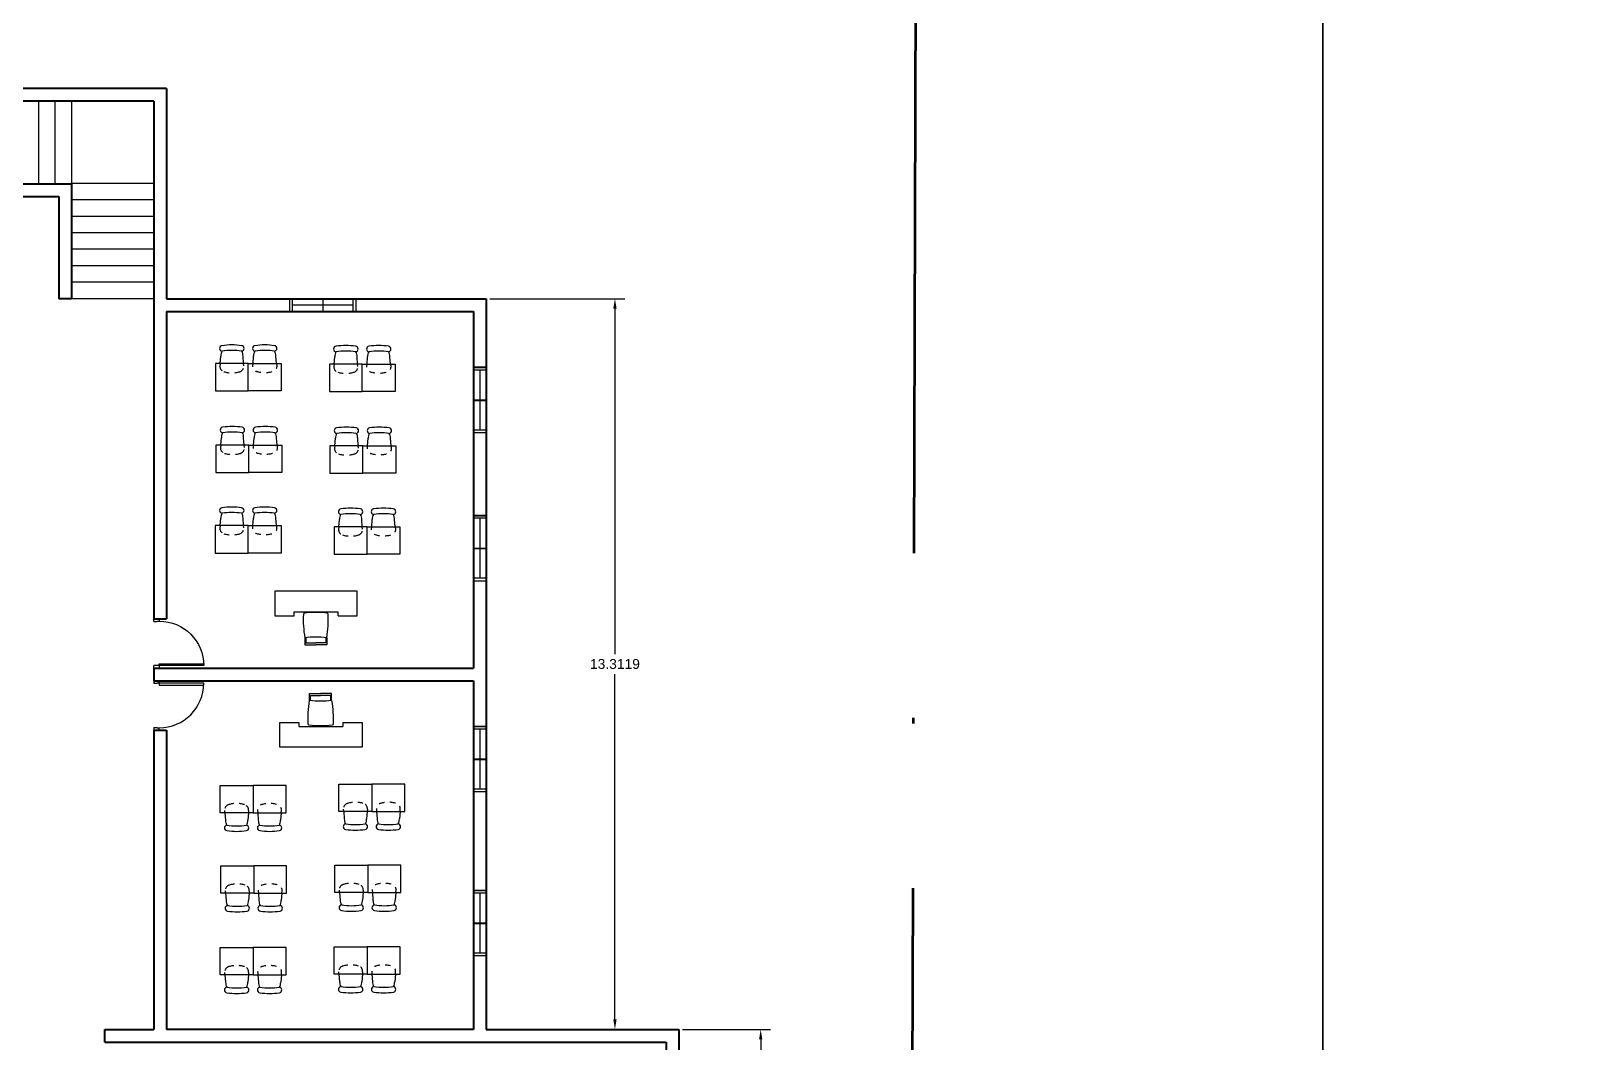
# Model space of a CAD drawing. Header units: metres. Extents: x -353 to 1688, y -477 to 135.
# Drawn here: x -302.17 to -274.03, y -426.78 to -408.36 of the extents above; entities that cross this region are included whole.
import ezdxf

# ---------------------------------------------------------------- set-up
doc = ezdxf.new("R2010")
doc.units = ezdxf.units.M
doc.header["$MEASUREMENT"] = 0
doc.linetypes.add('ACAD_ISO04W100', pattern=[30, 24, -3, 0, -3])
doc.linetypes.add('HIDDEN2', pattern=[0.1875, 0.125, -0.0625])
for name, color, linetype, lineweight in [('DIMENSION', 240, 'Continuous', 40), ('SITE BOUNDARY', 6, 'ACAD_ISO04W100', 60), ('WALL', 2, 'Continuous', 40)]:
    doc.layers.add(name, color=color, linetype=linetype, lineweight=lineweight)
doc.layers.add('FURNITURE', color=130, linetype='Continuous', plot=False)
doc.layers.add('STAIR', color=231, linetype='Continuous', plot=False)
doc.layers.add('WINDOW', color=10, linetype='Continuous')
doc.styles.get("Standard").update_dxf_attribs({"font": 'arial.ttf'})
doc.dimstyles.new('Annotative', dxfattribs={"dimscale": 0, "dimtxt": 0.18, "dimasz": 0.18, "dimexe": 0.18, "dimexo": 0.0625, "dimgap": 0.09, "dimtad": 0, "dimtih": 1, "dimtoh": 1, "dimdec": 4, "dimzin": 0, "dimdsep": 46, "dimtxsty": 'Standard', "dimcen": 0.09, "dimadec": 0, "dimazin": 0, "dimtfac": 1, "dimtdec": 4, "dimtofl": 0, "dimtmove": 0, "dimatfit": 3, "dimfxl": 1, "dimtolj": 1, "dimtzin": 0, "dimarcsym": 0})

# ---------------------------------------------------------------- blocks, each defined once
blk = doc.blocks.new('*D423')
at = {"layer": 'Defpoints', "color": 0, "transparency": 16777216}
for p in [(-290.362, -426.549), (-290.362, -443.469), (-288.872, -443.469)]:
    blk.add_point(p, dxfattribs=at)
at = {"layer": 'DIMENSION', "color": 0, "lineweight": -2, "transparency": 16777216}
for p, q in [((-290.299, -426.549), (-288.692, -426.549)), ((-288.872, -426.729), (-288.872, -434.827)), ((-288.872, -443.289), (-288.872, -435.191)), ((-290.299, -443.469), (-288.692, -443.469))]:
    blk.add_line(p, q, dxfattribs=at)
at = {"layer": 'DIMENSION', "color": 0, "transparency": 16777216}
for points in [[(-288.902, -426.729), (-288.842, -426.729), (-288.872, -426.549)], [(-288.902, -443.289), (-288.842, -443.289), (-288.872, -443.469)]]:
    blk.add_solid(points, dxfattribs=at)
at = {"layer": 'DIMENSION', "color": 0, "transparency": 16777216, "insert": (-288.872, -435.009), "char_height": 0.18, "attachment_point": 5}
blk.add_mtext('\\A1;16.9200', dxfattribs=at)
blk = doc.blocks.new('*D425')
at = {"layer": 'Defpoints', "color": 0, "transparency": 16777216}
for p in [(-293.873, -413.236), (-293.873, -426.548), (-291.528, -426.548)]:
    blk.add_point(p, dxfattribs=at)
at = {"layer": 'DIMENSION', "color": 0, "lineweight": -2, "transparency": 16777216}
for p, q in [((-293.81, -413.236), (-291.348, -413.236)), ((-291.528, -413.416), (-291.528, -419.71)), ((-291.528, -426.368), (-291.528, -420.074)), ((-293.81, -426.548), (-291.348, -426.548))]:
    blk.add_line(p, q, dxfattribs=at)
at = {"layer": 'DIMENSION', "color": 0, "transparency": 16777216}
for points in [[(-291.558, -413.416), (-291.498, -413.416), (-291.528, -413.236)], [(-291.558, -426.368), (-291.498, -426.368), (-291.528, -426.548)]]:
    blk.add_solid(points, dxfattribs=at)
at = {"layer": 'DIMENSION', "color": 0, "transparency": 16777216, "insert": (-291.528, -419.892), "char_height": 0.18, "attachment_point": 5}
blk.add_mtext('\\A1;13.3119', dxfattribs=at)

msp = doc.modelspace()

# ---------------------------------------------------------------- linework, layer by layer
at = {"layer": 'Defpoints'}
for points in [[(-278.62823, -477.20867), (-352.87823, -477.20867), (-352.87823, -372.20867), (-278.62823, -372.20867)], [(-204.37823, -477.20867), (-278.62823, -477.20867), (-278.62823, -372.20867), (-204.37823, -372.20867)]]:
    msp.add_lwpolyline(points, close=True, dxfattribs=at)
at = {"layer": 'FURNITURE'}
for p, q in [((-298.72323, -414.41685), (-298.71127, -414.28178)), ((-298.29513, -414.41685), (-298.30492, -414.28178)), ((-298.12392, -414.41685), (-298.11413, -414.28178)), ((-297.69582, -414.41685), (-297.70778, -414.28178)), ((-296.64545, -414.42755), (-296.63349, -414.29248)), ((-296.21735, -414.42755), (-296.22714, -414.29248)), ((-296.04614, -414.42755), (-296.03635, -414.29248)), ((-295.61804, -414.42755), (-295.63, -414.29248)), ((-298.71252, -415.90435), (-298.70055, -415.76928)), ((-298.28441, -415.90435), (-298.2942, -415.76928)), ((-298.1132, -415.90435), (-298.10341, -415.76928)), ((-297.6851, -415.90435), (-297.69706, -415.76928)), ((-296.63474, -415.91505), (-296.62278, -415.77998)), ((-296.20664, -415.91505), (-296.21643, -415.77998)), ((-296.03543, -415.91505), (-296.02564, -415.77998)), ((-295.60732, -415.91505), (-295.61929, -415.77998)), ((-298.72425, -417.36949), (-298.71229, -417.23442)), ((-298.29615, -417.36949), (-298.30594, -417.23442)), ((-298.12494, -417.36949), (-298.11515, -417.23442)), ((-297.69684, -417.36949), (-297.7088, -417.23442)), ((-296.55977, -417.39185), (-296.54781, -417.25677)), ((-296.13167, -417.39185), (-296.14146, -417.25677)), ((-295.96046, -417.39185), (-295.95067, -417.25677)), ((-295.53236, -417.39185), (-295.54432, -417.25677)), ((-296.22481, -418.56528), (-297.72481, -418.56528)), ((-297.72481, -418.56528), (-297.72481, -419.01528)), ((-296.22481, -419.01528), (-296.22481, -418.56528)), ((-297.72481, -419.01528), (-297.37481, -419.01528)), ((-297.37481, -418.94028), (-296.57481, -418.94028)), ((-297.37481, -419.01528), (-297.37481, -418.94028)), ((-296.57481, -419.01528), (-296.57481, -418.94028)), ((-296.57481, -419.01528), (-296.22481, -419.01528)), ((-297.17981, -419.41528), (-297.17981, -419.54028)), ((-297.17981, -419.54028), (-296.97981, -419.54028)), ((-297.16381, -419.41323), (-297.16381, -419.50528)), ((-297.16381, -419.50528), (-296.97981, -419.50528)), ((-296.79581, -419.50528), (-296.97981, -419.50528)), ((-296.77981, -419.54028), (-296.97981, -419.54028)), ((-296.79581, -419.41323), (-296.79581, -419.50528)), ((-296.77981, -419.41528), (-296.77981, -419.54028)), ((-297.0916, -420.55712), (-297.0916, -420.43212)), ((-297.0916, -420.43212), (-296.8916, -420.43212)), ((-297.0756, -420.55917), (-297.0756, -420.46712)), ((-297.0756, -420.46712), (-296.8916, -420.46712)), ((-296.6916, -420.43212), (-296.8916, -420.43212)), ((-296.7076, -420.46712), (-296.8916, -420.46712)), ((-296.7076, -420.55917), (-296.7076, -420.46712)), ((-296.6916, -420.55712), (-296.6916, -420.43212)), ((-297.6366, -420.95712), (-297.2866, -420.95712)), ((-297.6366, -421.40712), (-297.6366, -420.95712)), ((-297.2866, -420.95712), (-297.2866, -421.03212)), ((-296.4866, -420.95712), (-296.4866, -421.03212)), ((-296.4866, -420.95712), (-296.1366, -420.95712)), ((-296.1366, -420.95712), (-296.1366, -421.40712)), ((-297.2866, -421.03212), (-296.4866, -421.03212)), ((-296.1366, -421.40712), (-297.6366, -421.40712)), ((-298.63604, -422.60291), (-298.62408, -422.73798)), ((-298.20794, -422.60291), (-298.21773, -422.73798)), ((-298.03673, -422.60291), (-298.02694, -422.73798)), ((-297.60863, -422.60291), (-297.62059, -422.73798)), ((-296.47156, -422.58056), (-296.4596, -422.71563)), ((-296.04346, -422.58056), (-296.05325, -422.71563)), ((-295.87225, -422.58056), (-295.86246, -422.71563)), ((-295.44415, -422.58056), (-295.45611, -422.71563)), ((-298.62431, -424.06805), (-298.61235, -424.20312)), ((-298.19621, -424.06805), (-298.20599, -424.20312)), ((-298.025, -424.06805), (-298.01521, -424.20312)), ((-297.59689, -424.06805), (-297.60886, -424.20312)), ((-296.54653, -424.05735), (-296.53457, -424.19242)), ((-296.11843, -424.05735), (-296.12822, -424.19242)), ((-295.94722, -424.05735), (-295.93743, -424.19242)), ((-295.51912, -424.05735), (-295.53108, -424.19242)), ((-298.63502, -425.55555), (-298.62306, -425.69062)), ((-298.20692, -425.55555), (-298.21671, -425.69062)), ((-298.03571, -425.55555), (-298.02592, -425.69062)), ((-297.60761, -425.55555), (-297.61957, -425.69062)), ((-296.55725, -425.54485), (-296.54528, -425.67992)), ((-296.12914, -425.54485), (-296.13893, -425.67992)), ((-295.95793, -425.54485), (-295.94814, -425.67992)), ((-295.52983, -425.54485), (-295.54179, -425.67992))]:
    msp.add_line(p, q, dxfattribs=at)
for points in [[(-298.80952, -414.91685), (-298.20952, -414.91685), (-298.20952, -414.41685), (-298.80952, -414.41685)], [(-297.60952, -414.91685), (-298.20952, -414.91685), (-298.20952, -414.41685), (-297.60952, -414.41685)], [(-296.73175, -414.92755), (-296.13175, -414.92755), (-296.13175, -414.42755), (-296.73175, -414.42755)], [(-295.53175, -414.92755), (-296.13175, -414.92755), (-296.13175, -414.42755), (-295.53175, -414.42755)], [(-298.79881, -416.40435), (-298.19881, -416.40435), (-298.19881, -415.90435), (-298.79881, -415.90435)], [(-297.59881, -416.40435), (-298.19881, -416.40435), (-298.19881, -415.90435), (-297.59881, -415.90435)], [(-296.72103, -416.41505), (-296.12103, -416.41505), (-296.12103, -415.91505), (-296.72103, -415.91505)], [(-295.52103, -416.41505), (-296.12103, -416.41505), (-296.12103, -415.91505), (-295.52103, -415.91505)], [(-298.81054, -417.86949), (-298.21054, -417.86949), (-298.21054, -417.36949), (-298.81054, -417.36949)], [(-297.61054, -417.86949), (-298.21054, -417.86949), (-298.21054, -417.36949), (-297.61054, -417.36949)], [(-296.64606, -417.89185), (-296.04606, -417.89185), (-296.04606, -417.39185), (-296.64606, -417.39185)], [(-295.44606, -417.89185), (-296.04606, -417.89185), (-296.04606, -417.39185), (-295.44606, -417.39185)], [(-298.72234, -422.10291), (-298.12234, -422.10291), (-298.12234, -422.60291), (-298.72234, -422.60291)], [(-297.52234, -422.10291), (-298.12234, -422.10291), (-298.12234, -422.60291), (-297.52234, -422.60291)], [(-296.55786, -422.08056), (-295.95786, -422.08056), (-295.95786, -422.58056), (-296.55786, -422.58056)], [(-295.35786, -422.08056), (-295.95786, -422.08056), (-295.95786, -422.58056), (-295.35786, -422.58056)], [(-298.7106, -423.56805), (-298.1106, -423.56805), (-298.1106, -424.06805), (-298.7106, -424.06805)], [(-297.5106, -423.56805), (-298.1106, -423.56805), (-298.1106, -424.06805), (-297.5106, -424.06805)], [(-296.63282, -423.55735), (-296.03282, -423.55735), (-296.03282, -424.05735), (-296.63282, -424.05735)], [(-295.43282, -423.55735), (-296.03282, -423.55735), (-296.03282, -424.05735), (-295.43282, -424.05735)], [(-298.72131, -425.05555), (-298.12131, -425.05555), (-298.12131, -425.55555), (-298.72131, -425.55555)], [(-297.52131, -425.05555), (-298.12131, -425.05555), (-298.12131, -425.55555), (-297.52131, -425.55555)], [(-296.64354, -425.04485), (-296.04354, -425.04485), (-296.04354, -425.54485), (-296.64354, -425.54485)], [(-295.44354, -425.04485), (-296.04354, -425.04485), (-296.04354, -425.54485), (-295.44354, -425.54485)]]:
    msp.add_lwpolyline(points, close=True, dxfattribs=at)
at = {"layer": 'FURNITURE', "linetype": 'HIDDEN2', "ltscale": 0.03}
for points in [[(-298.72323, -414.41685), (-298.72702, -414.45964, 0.35850154), (-298.654, -414.56611, 0.14150797), (-298.36505, -414.56611, 0.35850154), (-298.29203, -414.45964), (-298.29513, -414.41685)], [(-296.64545, -414.42755), (-296.64924, -414.47034, 0.35850154), (-296.57622, -414.57681, 0.14150797), (-296.28727, -414.57681, 0.35850154), (-296.21425, -414.47034), (-296.21735, -414.42755)], [(-298.71252, -415.90435), (-298.71631, -415.94714, 0.35850154), (-298.64328, -416.0536, 0.14150797), (-298.35433, -416.0536, 0.35850154), (-298.28131, -415.94714), (-298.28441, -415.90435)], [(-296.63474, -415.91505), (-296.63853, -415.95784, 0.35850154), (-296.56551, -416.06431, 0.14150797), (-296.27656, -416.06431, 0.35850154), (-296.20354, -415.95784), (-296.20664, -415.91505)], [(-298.72425, -417.36949), (-298.72804, -417.41228, 0.35850154), (-298.65502, -417.51875, 0.14150797), (-298.36607, -417.51875, 0.35850154), (-298.29305, -417.41228), (-298.29615, -417.36949)], [(-296.55977, -417.39185), (-296.56356, -417.43464, 0.35850154), (-296.49054, -417.5411, 0.14150797), (-296.20159, -417.5411, 0.35850154), (-296.12857, -417.43464), (-296.13167, -417.39185)], [(-298.63604, -422.60291), (-298.63983, -422.56012, -0.35850154), (-298.56681, -422.45365, -0.14150797), (-298.27786, -422.45365, -0.35850154), (-298.20484, -422.56012), (-298.20794, -422.60291)], [(-296.47156, -422.58056), (-296.47535, -422.53777, -0.35850154), (-296.40233, -422.4313, -0.14150797), (-296.11338, -422.4313, -0.35850154), (-296.04036, -422.53777), (-296.04346, -422.58056)], [(-298.62431, -424.06805), (-298.6281, -424.02526, -0.35850154), (-298.55507, -423.9188, -0.14150797), (-298.26613, -423.9188, -0.35850154), (-298.1931, -424.02526), (-298.19621, -424.06805)], [(-296.54653, -424.05735), (-296.55032, -424.01456, -0.35850154), (-296.4773, -423.90809, -0.14150797), (-296.18835, -423.90809, -0.35850154), (-296.11533, -424.01456), (-296.11843, -424.05735)], [(-298.63502, -425.55555), (-298.63881, -425.51276, -0.35850154), (-298.56579, -425.40629, -0.14150797), (-298.27684, -425.40629, -0.35850154), (-298.20382, -425.51276), (-298.20692, -425.55555)], [(-296.55725, -425.54485), (-296.56104, -425.50206, -0.35850154), (-296.48801, -425.39559, -0.14150797), (-296.19907, -425.39559, -0.35850154), (-296.12604, -425.50206), (-296.12914, -425.54485)]]:
    msp.add_lwpolyline(points, format="xyb", dxfattribs=at)
at = {"layer": 'FURNITURE', "linetype": 'HIDDEN2', "ltscale": 0.03, "flags": 128}
for points in [[(-297.69582, -414.41685), (-297.69203, -414.45964, -0.35850154), (-297.76505, -414.56611, -0.14150797), (-298.054, -414.56611, -0.35850154), (-298.12702, -414.45964), (-298.12392, -414.41685)], [(-295.61804, -414.42755), (-295.61425, -414.47034, -0.35850154), (-295.68727, -414.57681, -0.14150797), (-295.97622, -414.57681, -0.35850154), (-296.04924, -414.47034), (-296.04614, -414.42755)], [(-297.6851, -415.90435), (-297.68131, -415.94714, -0.35850154), (-297.75433, -416.0536, -0.14150797), (-298.04328, -416.0536, -0.35850154), (-298.11631, -415.94714), (-298.1132, -415.90435)], [(-295.60732, -415.91505), (-295.60354, -415.95784, -0.35850154), (-295.67656, -416.06431, -0.14150797), (-295.96551, -416.06431, -0.35850154), (-296.03853, -415.95784), (-296.03543, -415.91505)], [(-297.69684, -417.36949), (-297.69305, -417.41228, -0.35850154), (-297.76607, -417.51875, -0.14150797), (-298.05502, -417.51875, -0.35850154), (-298.12804, -417.41228), (-298.12494, -417.36949)], [(-295.53236, -417.39185), (-295.52857, -417.43464, -0.35850154), (-295.60159, -417.5411, -0.14150797), (-295.89054, -417.5411, -0.35850154), (-295.96356, -417.43464), (-295.96046, -417.39185)], [(-297.60863, -422.60291), (-297.60484, -422.56012, 0.35850154), (-297.67786, -422.45365, 0.14150797), (-297.96681, -422.45365, 0.35850154), (-298.03983, -422.56012), (-298.03673, -422.60291)], [(-295.44415, -422.58056), (-295.44036, -422.53777, 0.35850154), (-295.51338, -422.4313, 0.14150797), (-295.80233, -422.4313, 0.35850154), (-295.87535, -422.53777), (-295.87225, -422.58056)], [(-297.59689, -424.06805), (-297.5931, -424.02526, 0.35850154), (-297.66613, -423.9188, 0.14150797), (-297.95507, -423.9188, 0.35850154), (-298.0281, -424.02526), (-298.025, -424.06805)], [(-295.51912, -424.05735), (-295.51533, -424.01456, 0.35850154), (-295.58835, -423.90809, 0.14150797), (-295.8773, -423.90809, 0.35850154), (-295.95032, -424.01456), (-295.94722, -424.05735)], [(-297.60761, -425.55555), (-297.60382, -425.51276, 0.35850154), (-297.67684, -425.40629, 0.14150797), (-297.96579, -425.40629, 0.35850154), (-298.03881, -425.51276), (-298.03571, -425.55555)], [(-295.52983, -425.54485), (-295.52604, -425.50206, 0.35850154), (-295.59907, -425.39559, 0.14150797), (-295.88801, -425.39559, 0.35850154), (-295.96104, -425.50206), (-295.95793, -425.54485)]]:
    msp.add_lwpolyline(points, format="xyb", dxfattribs=at)
at = {"layer": 'FURNITURE'}
for centre, radius, start, end in [((-298.68132, -414.14205), 0.0508, 98.455473, 261.544527), ((-298.50809, -414.28178), 0.20318, 153.787788, 180), ((-298.50952, -415.29775), 1.2192, 81.544527, 98.455473), ((-298.33772, -414.14205), 0.0508, 278.455473, 81.544527), ((-298.50809, -414.28178), 0.20318, 0, 26.38199), ((-298.08132, -414.14205), 0.0508, 98.455473, 261.544527), ((-297.91095, -414.28178), 0.20318, 153.61801, 180), ((-297.90952, -415.29775), 1.2192, 81.544527, 98.455473), ((-297.73772, -414.14205), 0.0508, 278.455473, 81.544527), ((-297.91095, -414.28178), 0.20318, 0, 26.212212), ((-296.60355, -414.15275), 0.0508, 98.455473, 261.544527), ((-296.43032, -414.29248), 0.20318, 153.787788, 180), ((-296.43175, -415.30845), 1.2192, 81.544527, 98.455473), ((-296.25994, -414.15275), 0.0508, 278.455473, 81.544527), ((-296.43032, -414.29248), 0.20318, 0, 26.38199), ((-296.00355, -414.15275), 0.0508, 98.455473, 261.544527), ((-295.83318, -414.29248), 0.20318, 153.61801, 180), ((-295.83175, -415.30845), 1.2192, 81.544527, 98.455473), ((-295.65994, -414.15275), 0.0508, 278.455473, 81.544527), ((-295.83318, -414.29248), 0.20318, 0, 26.212212), ((-298.67061, -415.62955), 0.0508, 98.455473, 261.544527), ((-298.49881, -416.78525), 1.2192, 81.544527, 98.455473), ((-298.32701, -415.62955), 0.0508, 278.455473, 81.544527), ((-298.07061, -415.62955), 0.0508, 98.455473, 261.544527), ((-297.89881, -416.78525), 1.2192, 81.544527, 98.455473), ((-297.72701, -415.62955), 0.0508, 278.455473, 81.544527), ((-296.59283, -415.64025), 0.0508, 98.455473, 261.544527), ((-296.42103, -416.79595), 1.2192, 81.544527, 98.455473), ((-296.24923, -415.64025), 0.0508, 278.455473, 81.544527), ((-295.99283, -415.64025), 0.0508, 98.455473, 261.544527), ((-295.82103, -416.79595), 1.2192, 81.544527, 98.455473), ((-295.64923, -415.64025), 0.0508, 278.455473, 81.544527), ((-298.49738, -415.76928), 0.20318, 153.787788, 180), ((-298.49738, -415.76928), 0.20318, 0, 26.38199), ((-297.90024, -415.76928), 0.20318, 153.61801, 180), ((-297.90024, -415.76928), 0.20318, 0, 26.212212), ((-296.4196, -415.77998), 0.20318, 153.787788, 180), ((-296.4196, -415.77998), 0.20318, 0, 26.38199), ((-295.82246, -415.77998), 0.20318, 153.61801, 180), ((-295.82246, -415.77998), 0.20318, 0, 26.212212), ((-298.68235, -417.09469), 0.0508, 98.455473, 261.544527), ((-298.51054, -418.25039), 1.2192, 81.544527, 98.455473), ((-298.33874, -417.09469), 0.0508, 278.455473, 81.544527), ((-298.08235, -417.09469), 0.0508, 98.455473, 261.544527), ((-297.91054, -418.25039), 1.2192, 81.544527, 98.455473), ((-297.73874, -417.09469), 0.0508, 278.455473, 81.544527), ((-296.34606, -418.27275), 1.2192, 81.544527, 98.455473), ((-295.74606, -418.27275), 1.2192, 81.544527, 98.455473), ((-298.50911, -417.23442), 0.20318, 153.787788, 180), ((-298.50911, -417.23442), 0.20318, 0, 26.38199), ((-297.91197, -417.23442), 0.20318, 153.61801, 180), ((-297.91197, -417.23442), 0.20318, 0, 26.212212), ((-296.51787, -417.11705), 0.0508, 98.455473, 261.544527), ((-296.34463, -417.25677), 0.20318, 153.787788, 180), ((-296.17426, -417.11705), 0.0508, 278.455473, 81.544527), ((-296.34463, -417.25677), 0.20318, 0, 26.38199), ((-295.91787, -417.11705), 0.0508, 98.455473, 261.544527), ((-295.74749, -417.25677), 0.20318, 153.61801, 180), ((-295.57426, -417.11705), 0.0508, 278.455473, 81.544527), ((-295.74749, -417.25677), 0.20318, 0, 26.212212), ((-298.59414, -422.87771), 0.0508, 98.455473, 261.544527), ((-298.42091, -422.73798), 0.20318, 180, 206.212212), ((-298.42234, -421.72201), 1.2192, 261.544527, 278.455473), ((-298.25053, -422.87771), 0.0508, 278.455473, 81.544527), ((-298.42091, -422.73798), 0.20318, 333.61801, 0), ((-297.99414, -422.87771), 0.0508, 98.455473, 261.544527), ((-297.82377, -422.73798), 0.20318, 180, 206.38199), ((-297.82234, -421.72201), 1.2192, 261.544527, 278.455473), ((-297.65053, -422.87771), 0.0508, 278.455473, 81.544527), ((-297.82377, -422.73798), 0.20318, 333.787788, 0), ((-296.42966, -422.85536), 0.0508, 98.455473, 261.544527), ((-296.25643, -422.71563), 0.20318, 180, 206.212212), ((-296.25786, -421.69966), 1.2192, 261.544527, 278.455473), ((-296.08605, -422.85536), 0.0508, 278.455473, 81.544527), ((-296.25643, -422.71563), 0.20318, 333.61801, 0), ((-295.82966, -422.85536), 0.0508, 98.455473, 261.544527), ((-295.65929, -422.71563), 0.20318, 180, 206.38199), ((-295.65786, -421.69966), 1.2192, 261.544527, 278.455473), ((-295.48605, -422.85536), 0.0508, 278.455473, 81.544527), ((-295.65929, -422.71563), 0.20318, 333.787788, 0), ((-298.5824, -424.34285), 0.0508, 98.455473, 261.544527), ((-298.40917, -424.20312), 0.20318, 180, 206.212212), ((-298.2388, -424.34285), 0.0508, 278.455473, 81.544527), ((-298.40917, -424.20312), 0.20318, 333.61801, 0), ((-297.9824, -424.34285), 0.0508, 98.455473, 261.544527), ((-297.81203, -424.20312), 0.20318, 180, 206.38199), ((-297.6388, -424.34285), 0.0508, 278.455473, 81.544527), ((-297.81203, -424.20312), 0.20318, 333.787788, 0), ((-296.50463, -424.33215), 0.0508, 98.455473, 261.544527), ((-296.33139, -424.19242), 0.20318, 180, 206.212212), ((-296.16102, -424.33215), 0.0508, 278.455473, 81.544527), ((-296.33139, -424.19242), 0.20318, 333.61801, 0), ((-295.90463, -424.33215), 0.0508, 98.455473, 261.544527), ((-295.73425, -424.19242), 0.20318, 180, 206.38199), ((-295.56102, -424.33215), 0.0508, 278.455473, 81.544527), ((-295.73425, -424.19242), 0.20318, 333.787788, 0), ((-298.4106, -423.18715), 1.2192, 261.544527, 278.455473), ((-297.8106, -423.18715), 1.2192, 261.544527, 278.455473), ((-296.33282, -423.17645), 1.2192, 261.544527, 278.455473), ((-295.73282, -423.17645), 1.2192, 261.544527, 278.455473), ((-298.41988, -425.69062), 0.20318, 180, 206.212212), ((-298.41988, -425.69062), 0.20318, 333.61801, 0), ((-297.82275, -425.69062), 0.20318, 180, 206.38199), ((-297.82275, -425.69062), 0.20318, 333.787788, 0), ((-296.51534, -425.81965), 0.0508, 98.455473, 261.544527), ((-296.34211, -425.67992), 0.20318, 180, 206.212212), ((-296.17174, -425.81965), 0.0508, 278.455473, 81.544527), ((-296.34211, -425.67992), 0.20318, 333.61801, 0), ((-295.91534, -425.81965), 0.0508, 98.455473, 261.544527), ((-295.74497, -425.67992), 0.20318, 180, 206.38199), ((-295.57174, -425.81965), 0.0508, 278.455473, 81.544527), ((-295.74497, -425.67992), 0.20318, 333.787788, 0), ((-298.59312, -425.83035), 0.0508, 98.455473, 261.544527), ((-298.42131, -424.67465), 1.2192, 261.544527, 278.455473), ((-298.24951, -425.83035), 0.0508, 278.455473, 81.544527), ((-297.99312, -425.83035), 0.0508, 98.455473, 261.544527), ((-297.82131, -424.67465), 1.2192, 261.544527, 278.455473), ((-297.64951, -425.83035), 0.0508, 278.455473, 81.544527), ((-296.34354, -424.66395), 1.2192, 261.544527, 278.455473), ((-295.74354, -424.66395), 1.2192, 261.544527, 278.455473)]:
    msp.add_arc(centre, radius, start, end, dxfattribs=at)
at = {"layer": 'FURNITURE', "color": 7}
for centre, start, end in [((-298.50952, -415.39825), 81.544527, 98.455473), ((-297.90952, -415.39825), 81.544527, 98.455473), ((-296.43175, -415.40895), 81.544527, 98.455473), ((-295.83175, -415.40895), 81.544527, 98.455473), ((-298.49881, -416.88574), 81.544527, 98.455473), ((-297.89881, -416.88574), 81.544527, 98.455473), ((-296.42103, -416.89645), 81.544527, 98.455473), ((-295.82103, -416.89645), 81.544527, 98.455473), ((-298.51054, -418.35089), 81.544527, 98.455473), ((-297.91054, -418.35089), 81.544527, 98.455473), ((-296.34606, -418.37324), 81.544527, 98.455473), ((-295.74606, -418.37324), 81.544527, 98.455473), ((-298.42234, -421.62151), 261.544527, 278.455473), ((-297.82234, -421.62151), 261.544527, 278.455473), ((-296.25786, -421.59916), 261.544527, 278.455473), ((-295.65786, -421.59916), 261.544527, 278.455473), ((-298.4106, -423.08666), 261.544527, 278.455473), ((-297.8106, -423.08666), 261.544527, 278.455473), ((-296.33282, -423.07595), 261.544527, 278.455473), ((-295.73282, -423.07595), 261.544527, 278.455473), ((-296.34354, -424.56345), 261.544527, 278.455473), ((-295.74354, -424.56345), 261.544527, 278.455473), ((-298.42131, -424.57415), 261.544527, 278.455473), ((-297.82131, -424.57415), 261.544527, 278.455473)]:
    msp.add_arc(centre, 1.2192, start, end, dxfattribs=at)
at = {"layer": 'FURNITURE'}
for centre, major_axis, start_param, end_param in [((-295.15831, -419.07728), (-1.44926, -1.44926), 5.45152419, 5.6634572), ((-297.1857, -418.98342), (-0.01414, -0.01414), 4.02540934, 5.45152419), ((-296.97981, -421.06865), (-1.4958, -1.4958), 3.92699082, 4.02540934), ((-296.97981, -421.06865), (1.4958, -1.4958), 2.25777597, 2.35619449), ((-298.80131, -419.07728), (1.44926, -1.44926), 0.61972811, 0.83166112), ((-296.77392, -418.98342), (0.01414, -0.01414), 0.83166112, 2.25777597), ((-296.96731, -421.01542), (-1.14141, -1.14141), 3.93473471, 4.05901893), ((-296.99231, -421.01542), (1.14141, -1.14141), 2.22416638, 2.3484506)]:
    msp.add_ellipse(centre, major_axis=major_axis, ratio=1, start_param=start_param, end_param=end_param, dxfattribs=at)
at = {"layer": 'FURNITURE', "extrusion": (0, 0, -1)}
for centre, major_axis, start_param, end_param in [((-295.0701, -420.89512), (-1.44926, 1.44926), 5.45152419, 5.6634572), ((-296.8791, -418.95698), (-1.14141, 1.14141), 3.93473471, 4.05901893), ((-296.9041, -418.95698), (1.14141, 1.14141), 2.22416638, 2.3484506), ((-298.7131, -420.89512), (1.44926, 1.44926), 0.61972811, 0.83166112), ((-297.09749, -420.98898), (-0.01414, 0.01414), 4.02540934, 5.45152419), ((-296.68571, -420.98898), (0.01414, 0.01414), 0.83166112, 2.25777597), ((-296.8916, -418.90375), (-1.4958, 1.4958), 3.92699082, 4.02540934), ((-296.8916, -418.90375), (1.4958, 1.4958), 2.25777597, 2.35619449)]:
    msp.add_ellipse(centre, major_axis=major_axis, ratio=1, start_param=start_param, end_param=end_param, dxfattribs=at)
at = {"layer": 'SITE BOUNDARY'}
msp.add_line((-286.01479, -393.87411), (-286.19824, -458.9677), dxfattribs=at)
at = {"layer": 'STAIR'}
for p, q in [((-302.03277, -409.6364), (-302.03277, -411.1364)), ((-301.73277, -409.6364), (-301.73277, -411.1364)), ((-301.43277, -409.6364), (-301.43277, -411.1364)), ((-299.93277, -411.1364), (-301.43277, -411.1364)), ((-299.93277, -411.4364), (-301.43277, -411.4364)), ((-299.93277, -411.7364), (-301.43277, -411.7364)), ((-299.93277, -412.0364), (-301.43277, -412.0364)), ((-299.93277, -412.3364), (-301.43277, -412.3364)), ((-299.93277, -412.6364), (-301.43277, -412.6364)), ((-299.93277, -412.9364), (-301.43277, -412.9364)), ((-299.93277, -413.2364), (-301.43277, -413.2364))]:
    msp.add_line(p, q, dxfattribs=at)
at = {"layer": 'WALL'}
for p, q in [((-299.70277, -409.4064), (-308.12277, -409.4064)), ((-299.70277, -409.4064), (-299.70277, -411.4364)), ((-299.93277, -409.6364), (-308.12277, -409.6364)), ((-299.93277, -409.6364), (-299.93277, -411.4364)), ((-306.53309, -411.14454), (-301.43309, -411.14454)), ((-301.43309, -411.14454), (-301.43309, -413.2364)), ((-306.53309, -411.37454), (-301.66309, -411.37454)), ((-301.66309, -411.37454), (-301.66309, -413.2364)), ((-299.93277, -411.4364), (-299.93277, -419.0664)), ((-299.70277, -411.4364), (-299.70277, -413.2364)), ((-301.43309, -413.2364), (-301.66309, -413.2364)), ((-299.70277, -413.2364), (-293.87277, -413.2364)), ((-293.87277, -413.2364), (-293.87277, -426.54831)), ((-299.70277, -413.4664), (-299.70277, -419.0664)), ((-299.70277, -413.4664), (-294.10277, -413.4664)), ((-294.10277, -413.4664), (-294.10277, -419.9664)), ((-299.93277, -419.0664), (-299.70277, -419.0664)), ((-299.93277, -419.9664), (-299.93277, -420.1964)), ((-299.93277, -419.9664), (-294.10277, -419.9664)), ((-299.93277, -420.1964), (-294.10277, -420.1964)), ((-294.10277, -420.1964), (-294.10277, -426.54831)), ((-299.93277, -421.0964), (-299.93277, -426.54906)), ((-299.93277, -421.0964), (-299.70277, -421.0964)), ((-299.70277, -421.0964), (-299.70277, -426.54906)), ((-300.82516, -426.54906), (-300.59199, -426.54906)), ((-300.82516, -426.77906), (-300.82516, -426.54906)), ((-300.59199, -426.54906), (-299.93277, -426.54906)), ((-294.10277, -426.54831), (-299.70277, -426.54906)), ((-293.87277, -426.54831), (-290.36199, -426.54906)), ((-290.36199, -426.54906), (-290.36199, -434.00906)), ((-300.82516, -426.77906), (-300.82199, -426.77906)), ((-300.82516, -426.77906), (-290.59199, -426.77906)), ((-290.59199, -426.77906), (-290.59199, -433.77906))]:
    msp.add_line(p, q, dxfattribs=at)
at = {"layer": 'WINDOW'}
for p, q in [((-297.45277, -413.4664), (-297.45277, -413.2364)), ((-297.45277, -413.2364), (-296.25277, -413.2364)), ((-297.40277, -413.4664), (-297.40277, -413.2364)), ((-296.30277, -413.3514), (-297.40277, -413.3514)), ((-296.25277, -413.2364), (-296.85277, -413.2364)), ((-296.85277, -413.2364), (-296.85277, -413.4664)), ((-296.30277, -413.2364), (-296.30277, -413.4664)), ((-296.25277, -413.2364), (-296.25277, -413.4664)), ((-296.25277, -413.4664), (-297.45277, -413.4664)), ((-294.1054, -415.68006), (-294.1054, -414.48006)), ((-294.1054, -414.48006), (-293.8754, -414.48006)), ((-294.1054, -414.48006), (-294.1054, -415.08006)), ((-294.1054, -414.49083), (-293.8754, -414.49083)), ((-293.8754, -414.48006), (-293.8754, -415.68006)), ((-294.1054, -414.53006), (-293.8754, -414.53006)), ((-293.9904, -414.53006), (-293.9904, -415.63006)), ((-294.1054, -415.08006), (-293.8754, -415.08006)), ((-294.1054, -415.09083), (-293.8754, -415.09083)), ((-293.8754, -415.63006), (-294.1054, -415.63006)), ((-293.8754, -415.68006), (-294.1054, -415.68006)), ((-294.10311, -418.37952), (-294.10311, -417.17952)), ((-294.10311, -417.17952), (-293.87311, -417.17952)), ((-294.10311, -417.17952), (-294.10311, -417.77952)), ((-294.10311, -417.19029), (-293.87311, -417.19029)), ((-294.10311, -417.22952), (-293.87311, -417.22952)), ((-293.98811, -417.22952), (-293.98811, -418.32952)), ((-293.87311, -417.17952), (-293.87311, -418.37952)), ((-294.10311, -417.77952), (-293.87311, -417.77952)), ((-294.10311, -417.79029), (-293.87311, -417.79029)), ((-293.87311, -418.32952), (-294.10311, -418.32952)), ((-293.87311, -418.37952), (-294.10311, -418.37952)), ((-299.93224, -419.11635), (-299.93224, -419.06635)), ((-299.93224, -419.06635), (-299.83224, -419.06635)), ((-299.93224, -419.11635), (-299.87224, -419.11635)), ((-299.87224, -419.11135), (-299.83224, -419.11135)), ((-299.87224, -419.11635), (-299.87224, -419.11135)), ((-299.83224, -419.06635), (-299.83224, -419.11135)), ((-299.93224, -419.96635), (-299.93224, -419.91635)), ((-299.87224, -419.91635), (-299.93224, -419.91635)), ((-299.83224, -419.96635), (-299.93224, -419.96635)), ((-299.87224, -419.91635), (-299.87224, -419.92135)), ((-299.83224, -419.92135), (-299.87224, -419.92135)), ((-299.83224, -419.92135), (-299.83224, -419.88635)), ((-299.83224, -419.88635), (-299.02224, -419.88635)), ((-299.02224, -419.92135), (-299.83224, -419.92135)), ((-299.83224, -419.92135), (-299.83224, -419.96635)), ((-299.93262, -420.19778), (-299.93262, -420.24778)), ((-299.83262, -420.19778), (-299.93262, -420.19778)), ((-299.87262, -420.24778), (-299.93262, -420.24778)), ((-299.83262, -420.24278), (-299.87262, -420.24278)), ((-299.87262, -420.24778), (-299.87262, -420.24278)), ((-299.83262, -420.24278), (-299.83262, -420.19778)), ((-299.02262, -420.24278), (-299.83262, -420.24278)), ((-299.83262, -420.24278), (-299.83262, -420.27778)), ((-299.83262, -420.27778), (-299.02262, -420.27778)), ((-299.93262, -421.04778), (-299.93262, -421.09778)), ((-299.93262, -421.04778), (-299.87262, -421.04778)), ((-299.93262, -421.09778), (-299.83262, -421.09778)), ((-299.87262, -421.04778), (-299.87262, -421.05278)), ((-299.87262, -421.05278), (-299.83262, -421.05278)), ((-299.83262, -421.09778), (-299.83262, -421.05278)), ((-294.10277, -422.22236), (-294.10277, -421.02236)), ((-294.10277, -421.02236), (-293.87277, -421.02236)), ((-294.10277, -421.02236), (-294.10277, -421.62236)), ((-294.10277, -421.03313), (-293.87277, -421.03313)), ((-294.10277, -421.07236), (-293.87277, -421.07236)), ((-293.98777, -421.07236), (-293.98777, -422.17236)), ((-293.87277, -421.02236), (-293.87277, -422.22236)), ((-294.10277, -421.62236), (-293.87277, -421.62236)), ((-294.10277, -421.63313), (-293.87277, -421.63313)), ((-293.87277, -422.17236), (-294.10277, -422.17236)), ((-293.87277, -422.22236), (-294.10277, -422.22236)), ((-294.10395, -425.21058), (-294.10395, -424.01058)), ((-294.10395, -424.01058), (-293.87395, -424.01058)), ((-294.10395, -424.01058), (-294.10395, -424.61058)), ((-294.10395, -424.02135), (-293.87395, -424.02135)), ((-294.10395, -424.06058), (-293.87395, -424.06058)), ((-293.98895, -424.06058), (-293.98895, -425.16058)), ((-293.87395, -424.01058), (-293.87395, -425.21058)), ((-294.10395, -424.61058), (-293.87395, -424.61058)), ((-294.10395, -424.62135), (-293.87395, -424.62135)), ((-293.87395, -425.16058), (-294.10395, -425.16058)), ((-293.87395, -425.21058), (-294.10395, -425.21058))]:
    msp.add_line(p, q, dxfattribs=at)
at = {"layer": 'WINDOW', "extrusion": (0, 0, -1)}
msp.add_ellipse((-299.83224, -419.92135), major_axis=(0.57276, -0.57276), ratio=1, start_param=3.92699082, end_param=5.49778714, dxfattribs=at)
at = {"layer": 'WINDOW'}
msp.add_ellipse((-299.83262, -420.24278), major_axis=(0.57276, 0.57276), ratio=1, start_param=3.92699082, end_param=5.49778714, dxfattribs=at)

# ---------------------------------------------------------------- dimensions: what is measured, and where the dimension line sits
at = {"layer": 'DIMENSION'}
for base, p1, p2, picture, middle in [((-291.52831, -426.54831), (-293.87277, -413.2364), (-293.87277, -426.54831), '*D425', (-291.52831, -419.89236)), ((-288.8721, -443.46906), (-290.36199, -426.54906), (-290.36199, -443.46906), '*D423', (-288.8721, -435.00906))]:
    dim = msp.add_linear_dim(base=base, p1=p1, p2=p2, angle=90, dimstyle='Annotative', dxfattribs=at)
    dim.commit()
    dim.dimension.update_dxf_attribs({"geometry": picture, "text_midpoint": middle})

doc.saveas('drawing.dxf')
